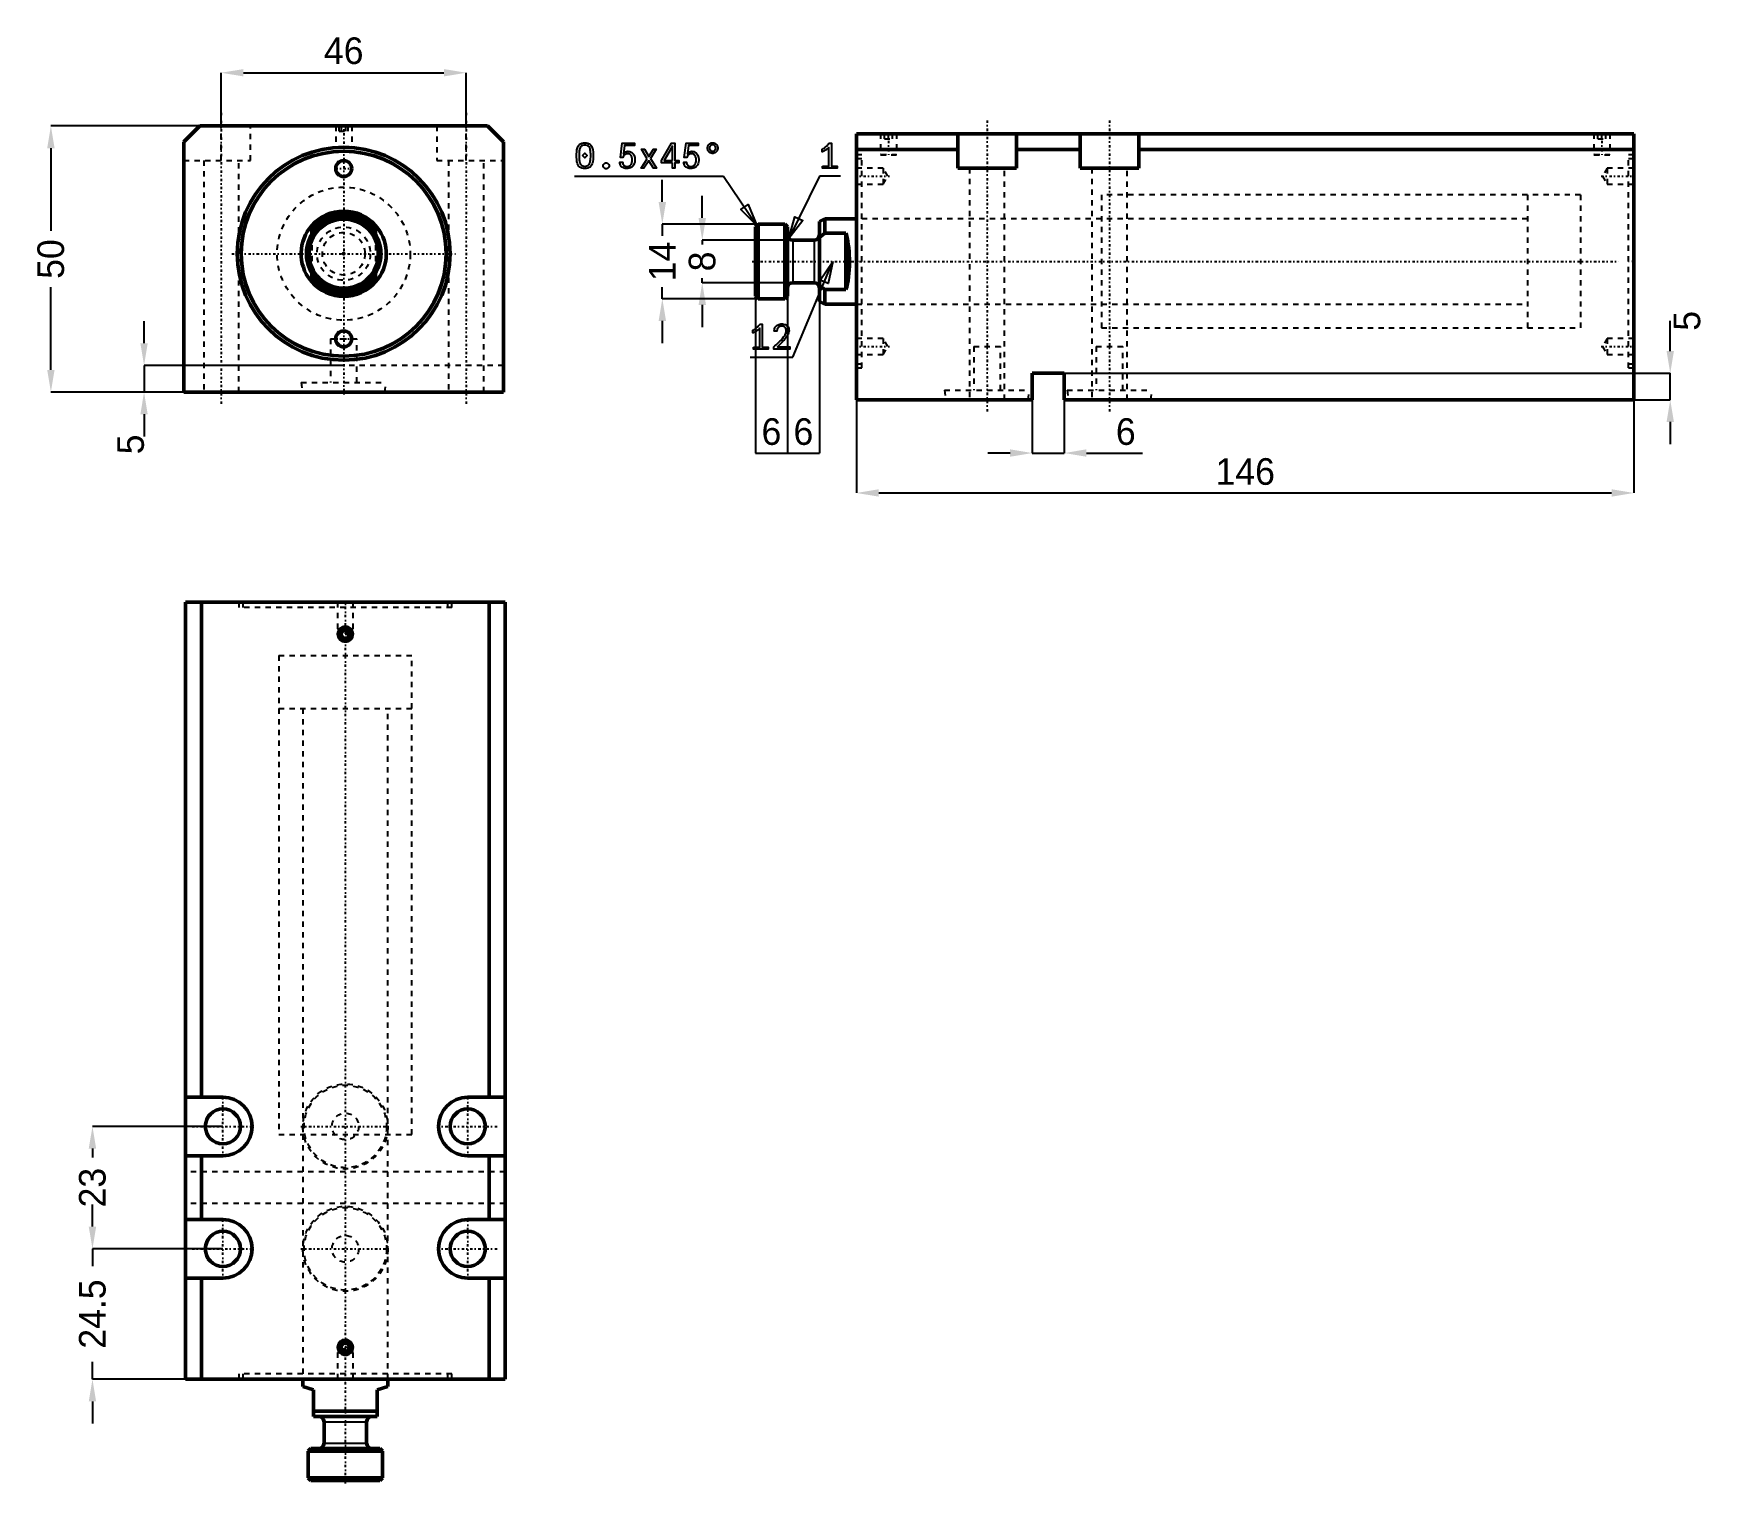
# Model space of a CAD drawing. Header units: millimetres. Extents: x -58 to 256, y -231 to 41.
import ezdxf

# ---------------------------------------------------------------- set-up
doc = ezdxf.new("R2010")
doc.units = ezdxf.units.MM
doc.linetypes.add('Center', pattern=[1.5, 0.45, -0.5, 0.05, -0.5])
doc.linetypes.add('Dashed', pattern=[2, 1, -1])
for name, color, linetype, lineweight in [('2d ConnectionPoints', 7, 'Continuous', 50), ('AM_0', 7, 'Continuous', 50), ('AM_4', 3, 'Continuous', 25), ('AM_5', 3, 'Continuous', 25), ('AM_7', 7, 'Center', 25), ('AM_9', 6, 'Dashed', 25)]:
    doc.layers.add(name, color=color, linetype=linetype, lineweight=lineweight)
doc.dimstyles.new('ISO-25', dxfattribs={"dimtxt": 2.5, "dimasz": 2.5, "dimexe": 1.25, "dimexo": 0.625, "dimtad": 1, "dimtxsty": 'Standard', "dimcen": 2.5, "dimadec": 0, "dimazin": 0, "dimtfac": 1, "dimtmove": 0, "dimatfit": 3, "dimfxl": 0, "dimarcsym": 0})

# ---------------------------------------------------------------- blocks, each defined once
blk = doc.blocks.new('1_JECX_MF_TLA_25_80_0_rod__0_in_JECX_MF_160_TLA_25_80_0__0')
at = {"layer": 'AM_0'}
for p, q in [((-6, 3.61), (-6, 5.29)), ((6, 5.29), (6, 3.61)), ((-6, -5.29), (-6, -3.61)), ((6, -3.61), (6, -5.29))]:
    blk.add_line(p, q, dxfattribs=at)
for points in [[(-6, 5.29), (-6.44, 4.75), (-6.83, 4.17), (-7.17, 3.56), (-7.45, 2.92), (-7.67, 2.26), (-7.84, 1.58), (-7.95, 0.89), (-8, 0.2), (-7.98, -0.5), (-7.91, -1.19), (-7.78, -1.88), (-7.58, -2.55), (-7.33, -3.2), (-7.02, -3.83), (-6.66, -4.43), (-6.25, -4.99), (-6, -5.29)], [(6, -5.29), (6.44, -4.75), (6.83, -4.17), (7.17, -3.56), (7.45, -2.92), (7.67, -2.26), (7.84, -1.58), (7.95, -0.89), (8, -0.2), (7.98, 0.5), (7.91, 1.19), (7.78, 1.88), (7.58, 2.55), (7.33, 3.2), (7.02, 3.83), (6.66, 4.43), (6.25, 4.99), (6, 5.29)]]:
    blk.add_lwpolyline(points, dxfattribs=at)
for radius in [7, 6.5]:
    blk.add_circle((0, 0), radius, dxfattribs=at)
for radius, start, end in [(8, 41.4096, 138.5904), (7.5, 36.8699, 143.1301), (7.5, 216.8699, 323.1301), (8, 221.4096, 318.5904)]:
    blk.add_arc((0, 0), radius, start, end, dxfattribs=at)
at = {"layer": 'AM_9'}
for p, q in [((-6, 3.61), (-6, -3.61)), ((6, 3.61), (6, -3.61))]:
    blk.add_line(p, q, dxfattribs=at)
for radius in [5, 4]:
    blk.add_circle((0, 0), radius, dxfattribs=at)
blk = doc.blocks.new('2_JECX_MF_EXLA_25_80_0_body__0_in_JECX_MF_160_TLA_25_80_0__0')
at = {"layer": 'AM_0'}
for p, q in [((-27, 24), (-30, 21)), ((27, 24), (-27, 24)), ((30, 21), (27, 24)), ((-30, 21), (-30, -26)), ((30, -26), (30, 21)), ((-30, -26), (30, -26))]:
    blk.add_line(p, q, dxfattribs=at)
for centre, radius in [((0, 0), 20), ((0, 0), 19.25), ((0, 16), 1.5), ((0, -16), 1.5)]:
    blk.add_circle(centre, radius, dxfattribs=at)
at = {"layer": 'AM_5', "linetype": 'Dashed'}
for p, q in [((-1.5, 24), (-1.5, 20)), ((1.5, 24), (1.5, 20))]:
    blk.add_line(p, q, dxfattribs=at)
at = {"layer": 'AM_7'}
for p, q in [((-23, 26.5), (-23, -28.5)), ((23, 26.5), (23, -28.5)), ((0, 24.2), (0, -26.5)), ((-1.58, 16), (1.57, 16)), ((-21, 0), (21, 0)), ((-1.58, -16), (1.57, -16))]:
    blk.add_line(p, q, dxfattribs=at)
at = {"layer": 'AM_9'}
for p, q in [((-23, 17.5), (-23, 24)), ((-17.5, 17.5), (-17.5, 24)), ((-1.5, 24), (-1.35, 23.85)), ((-1.2, 24), (-1.35, 23.85)), ((1.35, 23.85), (-1.35, 23.85)), ((-0.87, 23), (-0.87, 24)), ((-0.87, 23), (0.87, 23)), ((-0.43, 23), (-0.43, 24)), ((0.43, 23), (0.43, 24)), ((0.87, 23), (0.87, 24)), ((1.35, 23.85), (1.2, 24)), ((1.35, 23.85), (1.5, 24)), ((17.5, 24), (17.5, 17.5)), ((23, 17.5), (23, 24)), ((-1.4, 20.1), (-1.5, 20)), ((-1.5, 20), (1.5, 20)), ((-1.4, 20.1), (-1.4, 20)), ((-1.4, 20.1), (1.4, 20.1)), ((1.4, 20), (1.4, 20.1)), ((1.5, 20), (1.4, 20.1)), ((-30, 17.5), (-17.5, 17.5)), ((-26.3, 17.5), (-26.3, -26)), ((-19.7, -26), (-19.7, 17.5)), ((17.5, 17.5), (30, 17.5)), ((19.7, 17.5), (19.7, -26)), ((26.3, -26), (26.3, 17.5)), ((-2.5, -16), (2.5, -16)), ((-2.5, -16), (-2.5, -24.2)), ((2.5, -24.2), (2.5, -16)), ((30, -21), (-30, -21)), ((-7.98, -24.2), (7.98, -24.2)), ((-7.98, -24.2), (-7.75, -26)), ((7.75, -26), (7.98, -24.2))]:
    blk.add_line(p, q, dxfattribs=at)
blk.add_circle((0, 0), 12.5, dxfattribs=at)
blk = doc.blocks.new('*D3')
at = {"layer": 'AM_5', "color": 0, "lineweight": -2}
for p, q in [((-23, 24), (-23, 34)), ((-18.83, 34), (18.83, 34)), ((23, 24), (23, 34))]:
    blk.add_line(p, q, dxfattribs=at)
at = {"layer": 'AM_5', "color": 0}
for points in [[(-18.83, 34.69), (-18.83, 33.31), (-23, 34)], [(18.83, 33.31), (18.83, 34.69), (23, 34)]]:
    blk.add_solid(points, dxfattribs=at)
at = {"layer": 'Defpoints', "color": 0}
for p in [(23, 34), (-23, 24), (23, 24)]:
    blk.add_point(p, dxfattribs=at)
at = {"layer": 'AM_5', "color": 0, "insert": (0, 38.11), "char_height": 5, "attachment_point": 5}
blk.add_mtext('46', dxfattribs=at)
blk = doc.blocks.new('*D4')
at = {"layer": 'AM_5', "color": 0, "lineweight": -2}
for p, q in [((-27, 24), (-55, 24)), ((-55, 19.83), (-55, 4.31)), ((-55, -21.83), (-55, -6.31)), ((-30, -26), (-55, -26))]:
    blk.add_line(p, q, dxfattribs=at)
at = {"layer": 'AM_5', "color": 0}
for points in [[(-54.31, 19.83), (-55.69, 19.83), (-55, 24)], [(-55.69, -21.83), (-54.31, -21.83), (-55, -26)]]:
    blk.add_solid(points, dxfattribs=at)
at = {"layer": 'Defpoints', "color": 0}
for p in [(-27, 24), (-55, -26), (-30, -26)]:
    blk.add_point(p, dxfattribs=at)
at = {"layer": 'AM_5', "color": 0, "insert": (-55, -1), "char_height": 5, "attachment_point": 5, "rotation": 90}
blk.add_mtext('50', dxfattribs=at)
blk = doc.blocks.new('*D5')
at = {"layer": 'AM_5', "color": 0, "lineweight": -2}
for p, q in [((-37.5, -16.83), (-37.5, -12.67)), ((0, -21), (-37.5, -21)), ((-37.5, -21), (-37.5, -26)), ((-30, -26), (-37.5, -26)), ((-37.5, -30.17), (-37.5, -34.33))]:
    blk.add_line(p, q, dxfattribs=at)
at = {"layer": 'AM_5', "color": 0}
for points in [[(-38.19, -16.83), (-36.81, -16.83), (-37.5, -21)], [(-36.81, -30.17), (-38.19, -30.17), (-37.5, -26)]]:
    blk.add_solid(points, dxfattribs=at)
at = {"layer": 'Defpoints', "color": 0}
for p in [(0, -21), (-37.5, -26), (-30, -26)]:
    blk.add_point(p, dxfattribs=at)
at = {"layer": 'AM_5', "color": 0, "insert": (-40, -35.83), "char_height": 5, "attachment_point": 5, "rotation": 90}
blk.add_mtext('5', dxfattribs=at)
blk = doc.blocks.new('1_JECX_MF_TLA_25_80_0_rod__0_in_JECX_MF_160_TLA_25_80_0__4')
at = {"layer": 'AM_0'}
for p, q in [((-8, 0), (-8, -1.35)), ((8, -1.35), (8, 0)), ((-6, -2), (-8, -1.35)), ((-6, -7), (-6, -2)), ((8, -1.35), (6, -2)), ((6, -2), (6, -7)), ((-6, -6), (6, -6)), ((-6, -7), (6, -7)), ((-4, -8), (-4, -12)), ((4, -12), (4, -8)), ((-6.5, -13), (-7, -13.5)), ((-7, -13.5), (7, -13.5)), ((-7, -13.5), (-7, -18.5)), ((-6.5, -13), (6.5, -13)), ((7, -13.5), (6.5, -13)), ((7, -18.5), (7, -13.5)), ((-7, -18.5), (7, -18.5)), ((-7, -18.5), (-6.5, -19)), ((6.5, -19), (7, -18.5)), ((-6.5, -19), (6.5, -19))]:
    blk.add_line(p, q, dxfattribs=at)
for centre, start, end in [((-5, -8), 0, 90), ((5, -8), 90, 180), ((-5, -12), 270, 360), ((5, -12), 180, 270)]:
    blk.add_arc(centre, 1, start, end, dxfattribs=at)
at = {"layer": 'AM_4'}
for p, q in [((-4, -8), (4, -8)), ((-4, -12), (4, -12))]:
    blk.add_line(p, q, dxfattribs=at)
at = {"layer": 'AM_7'}
blk.add_line((0, -19.6), (0, 146.29), dxfattribs=at)
at = {"layer": 'AM_9'}
for p, q in [((-12.5, 136), (12.5, 136)), ((-12.5, 136), (-12.5, 126)), ((12.5, 126), (12.5, 136)), ((-12.5, 126), (12.5, 126)), ((-8, 126), (-8, 0)), ((8, 0), (8, 126))]:
    blk.add_line(p, q, dxfattribs=at)
blk = doc.blocks.new('2_JECX_MF_EXLA_25_80_0_body__0_in_JECX_MF_160_TLA_25_80_0__4')
at = {"layer": 'AM_0'}
for p, q in [((30, 146), (-30, 146)), ((-30, 146), (-30, 0)), ((-27, 146), (-27, 53)), ((27, 146), (27, 53)), ((30, 146), (30, 0)), ((-0.43, 140.75), (-0.87, 140)), ((-0.87, 140), (-0.43, 139.25)), ((0.43, 140.75), (-0.43, 140.75)), ((-0.43, 139.25), (0.43, 139.25)), ((0.87, 140), (0.43, 140.75)), ((0.43, 139.25), (0.87, 140)), ((-23, 53), (-30, 53)), ((30, 53), (23, 53)), ((-30, 42), (-23, 42)), ((-27, 42), (-27, 30)), ((23, 42), (30, 42)), ((27, 42), (27, 30)), ((-23, 30), (-30, 30)), ((30, 30), (23, 30)), ((-30, 19), (-23, 19)), ((-27, 19), (-27, 0)), ((23, 19), (30, 19)), ((27, 19), (27, 0)), ((-0.43, 6.75), (-0.87, 6)), ((0.43, 6.75), (-0.43, 6.75)), ((0.87, 6), (0.43, 6.75)), ((-0.87, 6), (-0.43, 5.25)), ((-0.43, 5.25), (0.43, 5.25)), ((0.43, 5.25), (0.87, 6)), ((30, 0), (-30, 0))]:
    blk.add_line(p, q, dxfattribs=at)
for centre, radius in [((0, 140), 1.35), ((0, 140), 1.2), ((-23, 47.5), 3.3), ((23, 47.5), 3.3), ((-23, 24.5), 3.3), ((23, 24.5), 3.3), ((0, 6), 1.35), ((0, 6), 1.2)]:
    blk.add_circle(centre, radius, dxfattribs=at)
for centre, start, end in [((-23, 47.5), 270, 90), ((23, 47.5), 90, 270), ((-23, 24.5), 270, 90), ((23, 24.5), 90, 270)]:
    blk.add_arc(centre, 5.5, start, end, dxfattribs=at)
at = {"layer": 'AM_5'}
for centre in [(0, 140), (0, 6)]:
    blk.add_arc(centre, 1.5, 75, 15, dxfattribs=at)
at = {"layer": 'AM_7'}
for p, q in [((-1.58, 140), (1.57, 140)), ((-23, 41.73), (-23, 53.27)), ((23, 41.73), (23, 53.27)), ((-28.78, 47.5), (-17.23, 47.5)), ((-8.38, 47.5), (8.38, 47.5)), ((17.23, 47.5), (28.77, 47.5)), ((-23, 18.72), (-23, 30.27)), ((23, 18.72), (23, 30.27)), ((-28.78, 24.5), (-17.23, 24.5)), ((-8.38, 24.5), (8.38, 24.5)), ((17.23, 24.5), (28.77, 24.5)), ((-1.58, 6), (1.57, 6))]:
    blk.add_line(p, q, dxfattribs=at)
at = {"layer": 'AM_9'}
for p, q in [((-20, 146), (-20, 145)), ((20, 145), (-20, 145)), ((-19.25, 146), (-19.25, 145)), ((-1.5, 146), (-1.5, 141)), ((1.5, 141), (1.5, 146)), ((19.25, 145), (19.25, 146)), ((20, 145), (20, 146)), ((-1.5, 141), (0, 140.13)), ((-1.5, 141), (1.5, 141)), ((0, 140.13), (1.5, 141)), ((-12.5, 136), (12.5, 136)), ((-12.5, 136), (-12.5, 46)), ((12.5, 46), (12.5, 136)), ((-12.5, 46), (12.5, 46)), ((-8, 46), (-8, 0)), ((8, 0), (8, 46)), ((30, 39), (-30, 39)), ((30, 33), (-30, 33)), ((0, 5.87), (-1.5, 5)), ((-1.5, 5), (-1.5, 0)), ((-1.5, 5), (1.5, 5)), ((1.5, 5), (0, 5.87)), ((1.5, 0), (1.5, 5)), ((20, 1), (-20, 1)), ((-20, 1), (-20, 0)), ((-19.25, 1), (-19.25, 0)), ((19.25, 0), (19.25, 1)), ((20, 0), (20, 1))]:
    blk.add_line(p, q, dxfattribs=at)
for centre, radius in [((0, 140), 1.4), ((0, 47.5), 7.98), ((0, 47.5), 7.75), ((0, 47.5), 2.5), ((0, 24.5), 7.98), ((0, 24.5), 7.75), ((0, 24.5), 2.5), ((0, 6), 1.4)]:
    blk.add_circle(centre, radius, dxfattribs=at)
blk = doc.blocks.new('*D11')
at = {"layer": 'AM_5', "color": 0, "lineweight": -2}
for p, q in [((-22.69, -163.96), (-47.19, -163.96)), ((-47.19, -168.13), (-47.19, -169.79)), ((-47.19, -182.79), (-47.19, -181.13)), ((-22.69, -186.96), (-47.19, -186.96))]:
    blk.add_line(p, q, dxfattribs=at)
at = {"layer": 'AM_5', "color": 0}
for points in [[(-47.89, -168.13), (-46.5, -168.13), (-47.19, -163.96)], [(-47.89, -182.79), (-46.5, -182.79), (-47.19, -186.96)]]:
    blk.add_solid(points, dxfattribs=at)
at = {"layer": 'Defpoints', "color": 0}
for p in [(-47.19, -163.96), (-22.69, -163.96), (-22.69, -186.96)]:
    blk.add_point(p, dxfattribs=at)
at = {"layer": 'AM_5', "color": 0, "insert": (-47.19, -175.46), "char_height": 5, "attachment_point": 5, "rotation": 90}
blk.add_mtext('23', dxfattribs=at)
blk = doc.blocks.new('*D12')
at = {"layer": 'AM_5', "color": 0, "lineweight": -2}
for p, q in [((-47.19, -182.79), (-47.19, -178.63)), ((-22.69, -186.96), (-47.19, -186.96)), ((-47.19, -186.96), (-47.19, -190.21)), ((-47.19, -211.46), (-47.19, -208.21)), ((-29.69, -211.46), (-47.19, -211.46)), ((-47.19, -215.63), (-47.19, -219.79))]:
    blk.add_line(p, q, dxfattribs=at)
at = {"layer": 'AM_5', "color": 0}
for points in [[(-47.89, -182.79), (-46.5, -182.79), (-47.19, -186.96)], [(-47.89, -215.63), (-46.5, -215.63), (-47.19, -211.46)]]:
    blk.add_solid(points, dxfattribs=at)
at = {"layer": 'Defpoints', "color": 0}
for p in [(-22.69, -186.96), (-47.19, -211.46), (-29.69, -211.46)]:
    blk.add_point(p, dxfattribs=at)
at = {"layer": 'AM_5', "color": 0, "insert": (-47.19, -199.21), "char_height": 5, "attachment_point": 5, "rotation": 90}
blk.add_mtext('24.5', dxfattribs=at)
blk = doc.blocks.new('1_JECX_MF_TLA_25_80_0_rod__0_in_JECX_MF_160_TLA_25_80_0__2')
at = {"layer": 'AM_0'}
for p, q in [((-18.5, 7), (-19, 6.5)), ((-19, 6.5), (-19, -6.5)), ((-13.5, 7), (-18.5, 7)), ((-18.5, 7), (-18.5, -7)), ((-13, 6.5), (-13.5, 7)), ((-13.5, 7), (-13.5, -7)), ((-13, 6.5), (-13, -6.5)), ((-6, 8), (-7, 7.5)), ((-7, 7.5), (-7, -7.5)), ((0, 8), (-6, 8)), ((-6, 8), (-6, 5.29)), ((-8, 4), (-12, 4)), ((-6, 5.29), (-7, 4.5)), ((-2, 5.29), (-6, 5.29)), ((-2, 5.29), (-2, -5.29)), ((-12, -4), (-8, -4)), ((-7, -4.5), (-6, -5.29)), ((-6, -5.29), (-2, -5.29)), ((-6, -5.29), (-6, -8)), ((-19, -6.5), (-18.5, -7)), ((-18.5, -7), (-13.5, -7)), ((-13.5, -7), (-13, -6.5)), ((-7, -7.5), (-6, -8)), ((-6, -8), (0, -8))]:
    blk.add_line(p, q, dxfattribs=at)
blk.add_lwpolyline([(-2, -5.29), (-1.86, -4.75), (-1.73, -4.17), (-1.62, -3.56), (-1.53, -2.92), (-1.46, -2.26), (-1.4, -1.58), (-1.37, -0.89), (-1.35, -0.2), (-1.36, 0.5), (-1.38, 1.19), (-1.42, 1.88), (-1.49, 2.55), (-1.57, 3.2), (-1.67, 3.83), (-1.78, 4.43), (-1.92, 4.99), (-2, 5.29)], dxfattribs=at)
for centre, start, end in [((-12, 5), 180, 270), ((-8, 5), 270, 360), ((-12, -5), 90, 180), ((-8, -5), 0, 90)]:
    blk.add_arc(centre, 1, start, end, dxfattribs=at)
at = {"layer": 'AM_4'}
for p, q in [((-12, 4), (-12, -4)), ((-8, 4), (-8, -4))]:
    blk.add_line(p, q, dxfattribs=at)
at = {"layer": 'AM_7'}
blk.add_line((-19.6, 0), (143.15, 0), dxfattribs=at)
at = {"layer": 'AM_9'}
for p, q in [((136, 12.5), (126, 12.5)), ((126, 12.5), (126, -12.5)), ((136, 12.5), (136, -12.5)), ((126, 8), (0, 8)), ((0, -8), (126, -8)), ((126, -12.5), (136, -12.5))]:
    blk.add_line(p, q, dxfattribs=at)
blk = doc.blocks.new('2_JECX_MF_EXLA_25_80_0_body__0_in_JECX_MF_160_TLA_25_80_0__2')
at = {"layer": 'AM_0'}
for p, q in [((0, -26), (0, 24)), ((146, 24), (0, 24)), ((19, 17.5), (19, 24)), ((30, 17.5), (30, 24)), ((42, 24), (42, 17.5)), ((53, 17.5), (53, 24)), ((146, -26), (146, 24)), ((19, 21), (0, 21)), ((42, 21), (30, 21)), ((146, 21), (53, 21)), ((19, 17.5), (30, 17.5)), ((42, 17.5), (53, 17.5)), ((33, -21), (33, -26)), ((39, -21), (33, -21)), ((39, -26), (39, -21)), ((33, -26), (0, -26)), ((146, -26), (39, -26))]:
    blk.add_line(p, q, dxfattribs=at)
at = {"layer": 'AM_5', "linetype": 'Dashed'}
for p, q in [((4.5, 24), (4.5, 20)), ((7.5, 24), (7.5, 20)), ((138.5, 24), (138.5, 20)), ((141.5, 24), (141.5, 20))]:
    blk.add_line(p, q, dxfattribs=at)
at = {"layer": 'AM_7'}
for p, q in [((24.5, 26.5), (24.5, -28.5)), ((47.5, 26.5), (47.5, -28.5)), ((6, 24.2), (6, 19.8)), ((140, 24.2), (140, 19.8)), ((-0.29, 16), (6.16, 16)), ((139.84, 16), (146.29, 16)), ((146.05, 0), (144.95, 0)), ((-0.29, -16), (6.16, -16)), ((139.84, -16), (146.29, -16))]:
    blk.add_line(p, q, dxfattribs=at)
at = {"layer": 'AM_9'}
for p, q in [((4.5, 24), (4.65, 23.85)), ((4.8, 24), (4.65, 23.85)), ((7.35, 23.85), (4.65, 23.85)), ((5.25, 23), (5.25, 24)), ((5.25, 23), (6.75, 23)), ((6, 23), (6, 24)), ((6.75, 23), (6.75, 24)), ((7.35, 23.85), (7.2, 24)), ((7.35, 23.85), (7.5, 24)), ((138.5, 24), (138.65, 23.85)), ((138.8, 24), (138.65, 23.85)), ((141.35, 23.85), (138.65, 23.85)), ((139.25, 23), (139.25, 24)), ((139.25, 23), (140.75, 23)), ((140, 23), (140, 24)), ((140.75, 23), (140.75, 24)), ((141.35, 23.85), (141.2, 24)), ((141.35, 23.85), (141.5, 24)), ((1, 20), (0, 20)), ((1, 19.25), (0, 19.25)), ((1, -20), (1, 20)), ((4.6, 20.1), (4.5, 20)), ((4.5, 20), (7.5, 20)), ((4.6, 20.1), (4.6, 20)), ((4.6, 20.1), (7.4, 20.1)), ((7.4, 20), (7.4, 20.1)), ((7.5, 20), (7.4, 20.1)), ((138.6, 20.1), (138.5, 20)), ((138.5, 20), (141.5, 20)), ((138.6, 20.1), (138.6, 20)), ((138.6, 20.1), (141.4, 20.1)), ((141.4, 20), (141.4, 20.1)), ((141.5, 20), (141.4, 20.1)), ((145, -20), (145, 20)), ((146, 20), (145, 20)), ((146, 19.25), (145, 19.25)), ((5, 17.5), (0, 17.5)), ((5.87, 16), (5, 17.5)), ((5, 17.5), (5, 14.5)), ((5, 14.5), (5.87, 16)), ((21.2, 17.5), (21.2, -26)), ((27.8, -26), (27.8, 17.5)), ((44.2, 17.5), (44.2, -26)), ((50.8, -26), (50.8, 17.5)), ((141, 17.5), (140.13, 16)), ((140.13, 16), (141, 14.5)), ((146, 17.5), (141, 17.5)), ((141, 17.5), (141, 14.5)), ((0, 14.5), (5, 14.5)), ((141, 14.5), (146, 14.5)), ((136, 12.5), (46, 12.5)), ((46, 12.5), (46, -12.5)), ((136, 12.5), (136, -12.5)), ((46, 8), (0, 8)), ((0, -8), (46, -8)), ((46, -12.5), (136, -12.5)), ((5, -14.5), (0, -14.5)), ((5.87, -16), (5, -14.5)), ((5, -14.5), (5, -17.5)), ((141, -14.5), (140.13, -16)), ((146, -14.5), (141, -14.5)), ((141, -14.5), (141, -17.5)), ((0, -17.5), (5, -17.5)), ((5, -17.5), (5.87, -16)), ((22, -16), (27, -16)), ((22, -16), (22, -24.2)), ((27, -24.2), (27, -16)), ((45, -16), (50, -16)), ((45, -16), (45, -24.2)), ((50, -24.2), (50, -16)), ((140.13, -16), (141, -17.5)), ((141, -17.5), (146, -17.5)), ((0, -19.25), (1, -19.25)), ((0, -20), (1, -20)), ((145, -19.25), (146, -19.25)), ((145, -20), (146, -20)), ((16.52, -24.2), (32.48, -24.2)), ((16.52, -24.2), (16.75, -26)), ((32.25, -26), (32.48, -24.2)), ((39.52, -24.2), (55.48, -24.2)), ((39.52, -24.2), (39.75, -26)), ((55.25, -26), (55.48, -24.2))]:
    blk.add_line(p, q, dxfattribs=at)
blk = doc.blocks.new('*D23')
at = {"layer": 'AM_5', "color": 0, "lineweight": -2}
for p, q in [((96.35, -27.45), (96.35, -44.95)), ((242.35, -27.45), (242.35, -44.95)), ((100.52, -44.95), (238.18, -44.95))]:
    blk.add_line(p, q, dxfattribs=at)
at = {"layer": 'AM_5', "color": 0}
for points in [[(100.52, -44.25), (100.52, -45.64), (96.35, -44.95)], [(238.18, -44.25), (238.18, -45.64), (242.35, -44.95)]]:
    blk.add_solid(points, dxfattribs=at)
at = {"layer": 'Defpoints', "color": 0}
for p in [(96.35, -27.45), (242.35, -27.45), (242.35, -44.95)]:
    blk.add_point(p, dxfattribs=at)
at = {"layer": 'AM_5', "color": 0, "insert": (169.35, -40.95), "char_height": 5, "attachment_point": 5}
blk.add_mtext('146', dxfattribs=at)
blk = doc.blocks.new('*D24')
at = {"layer": 'AM_5', "color": 0, "lineweight": -2}
for p, q in [((83.35, -7.95), (83.35, -37.45)), ((89.35, -6.45), (89.35, -37.45)), ((83.35, -37.45), (89.35, -37.45))]:
    blk.add_line(p, q, dxfattribs=at)
at = {"layer": 'Defpoints', "color": 0}
for p in [(83.35, -7.95), (89.35, -6.45), (89.35, -37.45)]:
    blk.add_point(p, dxfattribs=at)
at = {"layer": 'AM_5', "color": 0, "insert": (86.35, -33.45), "char_height": 5, "attachment_point": 5}
blk.add_mtext('6', dxfattribs=at)
blk = doc.blocks.new('*D25')
at = {"layer": 'AM_5', "color": 0, "lineweight": -2}
for p, q in [((77.35, -7.95), (77.35, -37.45)), ((83.35, -7.95), (83.35, -37.45)), ((77.35, -37.45), (83.35, -37.45))]:
    blk.add_line(p, q, dxfattribs=at)
at = {"layer": 'Defpoints', "color": 0}
for p in [(77.35, -7.95), (83.35, -7.95), (83.35, -37.45)]:
    blk.add_point(p, dxfattribs=at)
at = {"layer": 'AM_5', "color": 0, "insert": (80.35, -33.45), "char_height": 5, "attachment_point": 5}
blk.add_mtext('6', dxfattribs=at)
blk = doc.blocks.new('*D26')
at = {"layer": 'AM_5', "color": 0, "lineweight": -2}
for p, q in [((59.85, 9.72), (59.85, 13.89)), ((77.85, 5.55), (59.85, 5.55)), ((59.85, 5.55), (59.85, 3.39)), ((59.85, -8.45), (59.85, -6.28)), ((77.85, -8.45), (59.85, -8.45)), ((59.85, -12.61), (59.85, -16.78))]:
    blk.add_line(p, q, dxfattribs=at)
at = {"layer": 'AM_5', "color": 0}
for points in [[(59.16, 9.72), (60.55, 9.72), (59.85, 5.55)], [(59.16, -12.61), (60.55, -12.61), (59.85, -8.45)]]:
    blk.add_solid(points, dxfattribs=at)
at = {"layer": 'Defpoints', "color": 0}
for p in [(59.85, 5.55), (77.85, 5.55), (77.85, -8.45)]:
    blk.add_point(p, dxfattribs=at)
at = {"layer": 'AM_5', "color": 0, "insert": (59.85, -1.45), "char_height": 5, "attachment_point": 5, "rotation": 90}
blk.add_mtext('14', dxfattribs=at)
blk = doc.blocks.new('*D27')
at = {"layer": 'AM_5', "color": 0, "lineweight": -2}
for p, q in [((67.35, 6.72), (67.35, 10.89)), ((84.35, 2.55), (67.35, 2.55)), ((67.35, 2.55), (67.35, 1.72)), ((67.35, -5.45), (67.35, -4.61)), ((84.35, -5.45), (67.35, -5.45)), ((67.35, -9.61), (67.35, -13.78))]:
    blk.add_line(p, q, dxfattribs=at)
at = {"layer": 'AM_5', "color": 0}
for points in [[(66.66, 6.72), (68.05, 6.72), (67.35, 2.55)], [(66.66, -9.61), (68.05, -9.61), (67.35, -5.45)]]:
    blk.add_solid(points, dxfattribs=at)
at = {"layer": 'Defpoints', "color": 0}
for p in [(67.35, 2.55), (84.35, 2.55), (84.35, -5.45)]:
    blk.add_point(p, dxfattribs=at)
at = {"layer": 'AM_5', "color": 0, "insert": (67.35, -1.45), "char_height": 5, "attachment_point": 5, "rotation": 90}
blk.add_mtext('8', dxfattribs=at)
blk = doc.blocks.new('*D28')
at = {"layer": 'AM_5', "color": 0, "lineweight": -2}
for p, q in [((129.35, -22.45), (129.35, -37.45)), ((135.35, -27.45), (135.35, -37.45)), ((125.18, -37.45), (121.02, -37.45)), ((129.35, -37.45), (135.35, -37.45)), ((139.52, -37.45), (150.07, -37.45))]:
    blk.add_line(p, q, dxfattribs=at)
at = {"layer": 'AM_5', "color": 0}
for points in [[(125.18, -36.75), (125.18, -38.14), (129.35, -37.45)], [(139.52, -36.75), (139.52, -38.14), (135.35, -37.45)]]:
    blk.add_solid(points, dxfattribs=at)
at = {"layer": 'Defpoints', "color": 0}
for p in [(129.35, -22.45), (135.35, -27.45), (135.35, -37.45)]:
    blk.add_point(p, dxfattribs=at)
at = {"layer": 'AM_5', "color": 0, "insert": (146.91, -33.45), "char_height": 5, "attachment_point": 5}
blk.add_mtext('6', dxfattribs=at)
blk = doc.blocks.new('*D29')
at = {"layer": 'AM_5', "color": 0, "lineweight": -2}
for p, q in [((249.18, -18.28), (249.18, -12.61)), ((129.35, -22.45), (249.18, -22.45)), ((249.18, -27.45), (249.18, -22.45)), ((135.35, -27.45), (249.18, -27.45)), ((249.18, -31.61), (249.18, -35.78))]:
    blk.add_line(p, q, dxfattribs=at)
at = {"layer": 'AM_5', "color": 0}
for points in [[(248.49, -18.28), (249.88, -18.28), (249.18, -22.45)], [(248.49, -31.61), (249.88, -31.61), (249.18, -27.45)]]:
    blk.add_solid(points, dxfattribs=at)
at = {"layer": 'Defpoints', "color": 0}
for p in [(129.35, -22.45), (135.35, -27.45), (249.18, -27.45)]:
    blk.add_point(p, dxfattribs=at)
at = {"layer": 'AM_5', "color": 0, "insert": (252.35, -12.61), "char_height": 5, "attachment_point": 5, "rotation": 90}
blk.add_mtext('5', dxfattribs=at)

msp = doc.modelspace()

# ---------------------------------------------------------------- linework, layer by layer
at = {"layer": '2d ConnectionPoints'}
for p in [(0, 0), (96.352, -1.446), (0.309, -211.459)]:
    msp.add_point(p, dxfattribs=at)
at = {"layer": 'AM_5'}
for p, q in [((43.352, 14.554), (71.352, 14.554)), ((71.352, 14.554), (77.602, 5.304)), ((89.352, 14.554), (83.644, 2.847)), ((93.352, 14.554), (89.352, 14.554)), ((84.352, -19.446), (91.852, -1.446)), ((76.352, -19.446), (84.352, -19.446))]:
    msp.add_line(p, q, dxfattribs=at)
for points in [[(45.298, 15.989), (45.298, 15.989), (45.053, 16.001), (44.73, 16.064), (44.73, 16.064), (44.462, 16.181), (44.314, 16.288), (44.314, 16.288), (44.186, 16.417), (44.028, 16.643), (44.028, 16.643), (43.91, 16.909), (43.854, 17.109), (43.854, 17.109), (43.811, 17.329), (43.765, 17.699), (43.765, 17.699), (43.74, 18.119), (43.735, 18.427), (43.735, 18.427), (43.74, 18.727), (43.765, 19.139), (43.765, 19.139), (43.812, 19.503), (43.855, 19.72), (43.855, 19.72), (43.912, 19.918), (44.031, 20.182), (44.031, 20.182), (44.19, 20.407), (44.318, 20.534), (44.318, 20.534), (44.467, 20.641), (44.735, 20.757), (44.735, 20.757), (45.055, 20.82), (45.298, 20.832), (45.298, 20.832), (45.542, 20.82), (45.864, 20.757), (45.864, 20.757), (46.132, 20.641), (46.281, 20.534), (46.281, 20.534), (46.41, 20.407), (46.569, 20.183), (46.569, 20.183), (46.689, 19.919), (46.746, 19.722), (46.746, 19.722), (46.79, 19.505), (46.838, 19.141), (46.838, 19.141), (46.863, 18.728), (46.868, 18.427), (46.868, 18.427), (46.863, 18.124), (46.836, 17.708), (46.836, 17.708), (46.787, 17.338), (46.741, 17.117), (46.741, 17.117), (46.682, 16.915), (46.56, 16.647), (46.56, 16.647), (46.399, 16.419), (46.27, 16.29), (46.27, 16.29), (46.121, 16.182), (45.855, 16.064), (45.855, 16.064), (45.538, 16.001), (45.298, 15.989)], [(45.298, 16.418), (45.298, 16.418), (45.469, 16.429), (45.695, 16.483), (45.695, 16.483), (45.884, 16.585), (45.989, 16.678), (45.989, 16.678), (46.079, 16.789), (46.191, 16.981), (46.191, 16.981), (46.274, 17.205), (46.314, 17.371), (46.314, 17.371), (46.344, 17.551), (46.376, 17.851), (46.376, 17.851), (46.393, 18.185), (46.397, 18.427), (46.397, 18.427), (46.394, 18.683), (46.378, 19.029), (46.378, 19.029), (46.35, 19.33), (46.324, 19.504), (46.324, 19.504), (46.288, 19.662), (46.209, 19.873), (46.209, 19.873), (46.101, 20.053), (46.012, 20.156), (46.012, 20.156), (45.907, 20.242), (45.714, 20.336), (45.714, 20.336), (45.479, 20.387), (45.298, 20.396), (45.298, 20.396), (45.119, 20.387), (44.886, 20.336), (44.886, 20.336), (44.694, 20.242), (44.59, 20.156), (44.59, 20.156), (44.501, 20.053), (44.394, 19.873), (44.394, 19.873), (44.315, 19.662), (44.279, 19.504), (44.279, 19.504), (44.253, 19.33), (44.225, 19.029), (44.225, 19.029), (44.209, 18.683), (44.206, 18.427), (44.206, 18.427), (44.209, 18.183), (44.226, 17.847), (44.226, 17.847), (44.257, 17.547), (44.286, 17.367), (44.286, 17.367), (44.324, 17.202), (44.406, 16.981), (44.406, 16.981), (44.516, 16.789), (44.606, 16.678), (44.606, 16.678), (44.711, 16.585), (44.899, 16.483), (44.899, 16.483), (45.126, 16.429), (45.298, 16.418)], [(44.863, 18.427), (45.298, 18.914), (45.734, 18.427), (45.298, 17.985), (44.863, 18.427)], [(53.233, 15.996), (53.233, 15.996), (53.087, 16.001), (52.877, 16.027), (52.877, 16.027), (52.681, 16.076), (52.557, 16.121), (52.557, 16.121), (52.441, 16.176), (52.285, 16.281), (52.285, 16.281), (52.152, 16.41), (52.075, 16.509), (52.075, 16.509), (52.01, 16.62), (51.939, 16.807), (51.939, 16.807), (51.901, 17.018), (51.894, 17.172), (52.401, 17.172), (52.401, 17.172), (52.411, 17.026), (52.46, 16.836), (52.46, 16.836), (52.552, 16.679), (52.637, 16.594), (52.637, 16.594), (52.737, 16.524), (52.909, 16.448), (52.909, 16.448), (53.106, 16.407), (53.253, 16.399), (53.253, 16.399), (53.378, 16.406), (53.55, 16.442), (53.55, 16.442), (53.702, 16.509), (53.792, 16.571), (53.792, 16.571), (53.874, 16.644), (53.978, 16.77), (53.978, 16.77), (54.063, 16.915), (54.108, 17.023), (54.108, 17.023), (54.144, 17.137), (54.183, 17.315), (54.183, 17.315), (54.204, 17.503), (54.208, 17.634), (54.208, 17.634), (54.204, 17.753), (54.184, 17.927), (54.184, 17.927), (54.146, 18.093), (54.111, 18.201), (54.111, 18.201), (54.068, 18.303), (53.988, 18.44), (53.988, 18.44), (53.89, 18.559), (53.815, 18.628), (53.815, 18.628), (53.732, 18.687), (53.593, 18.75), (53.593, 18.75), (53.437, 18.784), (53.324, 18.791), (53.324, 18.791), (53.204, 18.783), (53.033, 18.741), (53.033, 18.741), (52.876, 18.664), (52.778, 18.593), (52.778, 18.593), (52.69, 18.507), (52.58, 18.358), (52.58, 18.358), (52.499, 18.182), (52.46, 18.05), (51.966, 18.05), (52.304, 20.78), (54.598, 20.78), (54.598, 20.357), (52.765, 20.357), (52.557, 18.794), (52.557, 18.794), (52.626, 18.878), (52.734, 18.988), (52.734, 18.988), (52.846, 19.078), (52.925, 19.127), (52.925, 19.127), (53.007, 19.168), (53.14, 19.211), (53.14, 19.211), (53.285, 19.235), (53.389, 19.239), (53.389, 19.239), (53.549, 19.231), (53.771, 19.186), (53.771, 19.186), (53.974, 19.102), (54.098, 19.025), (54.098, 19.025), (54.212, 18.933), (54.361, 18.772), (54.361, 18.772), (54.485, 18.583), (54.553, 18.441), (54.553, 18.441), (54.609, 18.291), (54.67, 18.052), (54.67, 18.052), (54.703, 17.798), (54.709, 17.621), (54.709, 17.621), (54.701, 17.434), (54.662, 17.17), (54.662, 17.17), (54.59, 16.926), (54.524, 16.774), (54.524, 16.774), (54.443, 16.633), (54.301, 16.446), (54.301, 16.446), (54.131, 16.289), (54.004, 16.201), (54.004, 16.201), (53.866, 16.127), (53.644, 16.047), (53.644, 16.047), (53.403, 16.004), (53.233, 15.996)], [(57.022, 17.839), (55.924, 19.629), (56.492, 19.629), (57.311, 18.274), (58.173, 19.629), (58.689, 19.629), (57.604, 17.881), (58.741, 16.054), (58.166, 16.054), (57.302, 17.458), (56.388, 16.054), (55.862, 16.054), (57.022, 17.839)], [(61.776, 17.094), (59.67, 17.094), (59.67, 17.517), (61.588, 20.767), (62.231, 20.767), (62.231, 17.533), (62.933, 17.533), (62.933, 17.094), (62.231, 17.094), (62.231, 16.054), (61.776, 16.054), (61.776, 17.094)], [(61.783, 17.533), (61.783, 20.221), (60.229, 17.533), (61.783, 17.533)], [(65.233, 15.996), (65.233, 15.996), (65.087, 16.001), (64.877, 16.027), (64.877, 16.027), (64.681, 16.076), (64.557, 16.121), (64.557, 16.121), (64.441, 16.176), (64.285, 16.281), (64.285, 16.281), (64.152, 16.41), (64.075, 16.509), (64.075, 16.509), (64.01, 16.62), (63.939, 16.807), (63.939, 16.807), (63.901, 17.018), (63.894, 17.172), (64.401, 17.172), (64.401, 17.172), (64.411, 17.026), (64.46, 16.836), (64.46, 16.836), (64.552, 16.679), (64.637, 16.594), (64.637, 16.594), (64.737, 16.524), (64.909, 16.448), (64.909, 16.448), (65.106, 16.407), (65.253, 16.399), (65.253, 16.399), (65.378, 16.406), (65.55, 16.442), (65.55, 16.442), (65.702, 16.509), (65.792, 16.571), (65.792, 16.571), (65.874, 16.644), (65.978, 16.77), (65.978, 16.77), (66.063, 16.915), (66.108, 17.023), (66.108, 17.023), (66.144, 17.137), (66.183, 17.315), (66.183, 17.315), (66.204, 17.503), (66.208, 17.634), (66.208, 17.634), (66.204, 17.753), (66.184, 17.927), (66.184, 17.927), (66.146, 18.093), (66.111, 18.201), (66.111, 18.201), (66.068, 18.303), (65.988, 18.44), (65.988, 18.44), (65.89, 18.559), (65.815, 18.628), (65.815, 18.628), (65.732, 18.687), (65.593, 18.75), (65.593, 18.75), (65.437, 18.784), (65.324, 18.791), (65.324, 18.791), (65.204, 18.783), (65.033, 18.741), (65.033, 18.741), (64.876, 18.664), (64.778, 18.593), (64.778, 18.593), (64.69, 18.507), (64.58, 18.358), (64.58, 18.358), (64.499, 18.182), (64.46, 18.05), (63.966, 18.05), (64.304, 20.78), (66.598, 20.78), (66.598, 20.357), (64.765, 20.357), (64.557, 18.794), (64.557, 18.794), (64.626, 18.878), (64.734, 18.988), (64.734, 18.988), (64.846, 19.078), (64.925, 19.127), (64.925, 19.127), (65.007, 19.168), (65.14, 19.211), (65.14, 19.211), (65.285, 19.235), (65.389, 19.239), (65.389, 19.239), (65.549, 19.231), (65.771, 19.186), (65.771, 19.186), (65.974, 19.102), (66.098, 19.025), (66.098, 19.025), (66.212, 18.933), (66.361, 18.772), (66.361, 18.772), (66.485, 18.583), (66.553, 18.441), (66.553, 18.441), (66.609, 18.291), (66.67, 18.052), (66.67, 18.052), (66.703, 17.798), (66.709, 17.621), (66.709, 17.621), (66.701, 17.434), (66.662, 17.17), (66.662, 17.17), (66.59, 16.926), (66.524, 16.774), (66.524, 16.774), (66.443, 16.633), (66.301, 16.446), (66.301, 16.446), (66.131, 16.289), (66.004, 16.201), (66.004, 16.201), (65.866, 16.127), (65.644, 16.047), (65.644, 16.047), (65.403, 16.004), (65.233, 15.996)], [(69.308, 18.849), (69.308, 18.849), (69.206, 18.855), (69.058, 18.883), (69.058, 18.883), (68.917, 18.936), (68.827, 18.984), (68.827, 18.984), (68.742, 19.042), (68.629, 19.143), (68.629, 19.143), (68.532, 19.261), (68.476, 19.35), (68.476, 19.35), (68.429, 19.444), (68.379, 19.59), (68.379, 19.59), (68.351, 19.744), (68.346, 19.85), (68.346, 19.85), (68.351, 19.957), (68.379, 20.11), (68.379, 20.11), (68.429, 20.257), (68.476, 20.351), (68.476, 20.351), (68.532, 20.439), (68.629, 20.558), (68.629, 20.558), (68.742, 20.659), (68.827, 20.716), (68.827, 20.716), (68.917, 20.765), (69.058, 20.818), (69.058, 20.818), (69.206, 20.846), (69.308, 20.851), (69.308, 20.851), (69.41, 20.846), (69.558, 20.818), (69.558, 20.818), (69.698, 20.765), (69.787, 20.716), (69.787, 20.716), (69.872, 20.659), (69.984, 20.558), (69.984, 20.558), (70.08, 20.44), (70.135, 20.352), (70.135, 20.352), (70.181, 20.259), (70.231, 20.112), (70.231, 20.112), (70.258, 19.958), (70.264, 19.85), (70.264, 19.85), (70.258, 19.743), (70.231, 19.588), (70.231, 19.588), (70.181, 19.442), (70.135, 19.348), (70.135, 19.348), (70.08, 19.26), (69.984, 19.143), (69.984, 19.143), (69.872, 19.042), (69.787, 18.984), (69.787, 18.984), (69.698, 18.936), (69.558, 18.883), (69.558, 18.883), (69.41, 18.855), (69.308, 18.849)], [(69.308, 19.246), (69.308, 19.246), (69.37, 19.249), (69.458, 19.266), (69.458, 19.266), (69.543, 19.298), (69.597, 19.327), (69.597, 19.327), (69.648, 19.362), (69.717, 19.423), (69.717, 19.423), (69.775, 19.494), (69.809, 19.548), (69.809, 19.548), (69.837, 19.605), (69.867, 19.693), (69.867, 19.693), (69.883, 19.786), (69.887, 19.85), (69.887, 19.85), (69.883, 19.914), (69.867, 20.007), (69.867, 20.007), (69.837, 20.096), (69.809, 20.153), (69.809, 20.153), (69.775, 20.206), (69.717, 20.278), (69.717, 20.278), (69.648, 20.339), (69.597, 20.374), (69.597, 20.374), (69.543, 20.403), (69.458, 20.434), (69.458, 20.434), (69.37, 20.452), (69.308, 20.455), (69.308, 20.455), (69.246, 20.452), (69.157, 20.434), (69.157, 20.434), (69.072, 20.403), (69.017, 20.374), (69.017, 20.374), (68.965, 20.339), (68.896, 20.278), (68.896, 20.278), (68.837, 20.206), (68.803, 20.153), (68.803, 20.153), (68.774, 20.096), (68.743, 20.007), (68.743, 20.007), (68.726, 19.914), (68.723, 19.85), (68.723, 19.85), (68.726, 19.786), (68.743, 19.693), (68.743, 19.693), (68.774, 19.605), (68.803, 19.548), (68.803, 19.548), (68.837, 19.494), (68.896, 19.423), (68.896, 19.423), (68.965, 19.362), (69.017, 19.327), (69.017, 19.327), (69.072, 19.298), (69.157, 19.266), (69.157, 19.266), (69.246, 19.249), (69.308, 19.246)], [(89.959, 16.47), (91.155, 16.47), (91.155, 19.987), (91.155, 19.987), (91.091, 19.922), (90.982, 19.821), (90.982, 19.821), (90.859, 19.715), (90.769, 19.642), (90.769, 19.642), (90.675, 19.57), (90.533, 19.467), (90.533, 19.467), (90.39, 19.371), (90.294, 19.311), (90.294, 19.311), (90.201, 19.256), (90.071, 19.191), (90.071, 19.191), (89.953, 19.143), (89.881, 19.122), (89.881, 19.616), (89.881, 19.616), (89.97, 19.658), (90.11, 19.739), (90.11, 19.739), (90.258, 19.839), (90.361, 19.917), (90.361, 19.917), (90.464, 20.001), (90.615, 20.13), (90.615, 20.13), (90.759, 20.265), (90.853, 20.357), (90.853, 20.357), (90.942, 20.449), (91.06, 20.577), (91.06, 20.577), (91.162, 20.694), (91.22, 20.767), (91.636, 20.767), (91.636, 16.47), (92.722, 16.47), (92.722, 16.054), (89.959, 16.054), (89.959, 16.47)], [(49.298, 15.963), (49.298, 15.963), (49.203, 15.969), (49.076, 16.001), (49.076, 16.001), (48.965, 16.06), (48.902, 16.114), (48.902, 16.114), (48.848, 16.179), (48.79, 16.29), (48.79, 16.29), (48.758, 16.42), (48.752, 16.516), (48.752, 16.516), (48.758, 16.612), (48.79, 16.741), (48.79, 16.741), (48.848, 16.853), (48.902, 16.917), (48.902, 16.917), (48.965, 16.972), (49.076, 17.031), (49.076, 17.031), (49.203, 17.062), (49.298, 17.068), (49.298, 17.068), (49.394, 17.062), (49.524, 17.031), (49.524, 17.031), (49.635, 16.972), (49.7, 16.917), (49.7, 16.917), (49.754, 16.853), (49.813, 16.741), (49.813, 16.741), (49.845, 16.612), (49.851, 16.516), (49.851, 16.516), (49.845, 16.421), (49.813, 16.292), (49.813, 16.292), (49.754, 16.181), (49.7, 16.116), (49.7, 16.116), (49.635, 16.061), (49.524, 16.001), (49.524, 16.001), (49.394, 15.969), (49.298, 15.963)], [(77.602, 5.304), (74.578, 8.29), (75.959, 9.223), (77.602, 5.304)], [(83.644, 2.847), (84.721, 6.958), (86.219, 6.227), (83.644, 2.847)], [(91.852, -1.446), (91.018, -5.612), (89.48, -4.971), (91.852, -1.446)], [(76.959, -17.53), (78.155, -17.53), (78.155, -14.013), (78.155, -14.013), (78.091, -14.078), (77.982, -14.179), (77.982, -14.179), (77.859, -14.285), (77.769, -14.358), (77.769, -14.358), (77.675, -14.43), (77.533, -14.533), (77.533, -14.533), (77.39, -14.629), (77.294, -14.689), (77.294, -14.689), (77.201, -14.744), (77.071, -14.809), (77.071, -14.809), (76.953, -14.857), (76.881, -14.878), (76.881, -14.384), (76.881, -14.384), (76.97, -14.342), (77.11, -14.261), (77.11, -14.261), (77.258, -14.161), (77.361, -14.083), (77.361, -14.083), (77.464, -13.999), (77.615, -13.87), (77.615, -13.87), (77.759, -13.735), (77.853, -13.643), (77.853, -13.643), (77.942, -13.551), (78.06, -13.423), (78.06, -13.423), (78.162, -13.306), (78.22, -13.233), (78.636, -13.233), (78.636, -17.53), (79.722, -17.53), (79.722, -17.946), (76.959, -17.946), (76.959, -17.53)], [(80.998, -17.335), (80.998, -17.335), (81.212, -17.139), (81.517, -16.853), (81.517, -16.853), (81.803, -16.577), (81.983, -16.397), (81.983, -16.397), (82.155, -16.216), (82.402, -15.932), (82.402, -15.932), (82.635, -15.632), (82.783, -15.424), (82.783, -15.424), (82.912, -15.216), (83.053, -14.92), (83.053, -14.92), (83.129, -14.643), (83.143, -14.468), (83.143, -14.468), (83.139, -14.37), (83.116, -14.232), (83.116, -14.232), (83.073, -14.103), (83.033, -14.023), (83.033, -14.023), (82.985, -13.948), (82.902, -13.85), (82.902, -13.85), (82.803, -13.767), (82.729, -13.721), (82.729, -13.721), (82.65, -13.682), (82.524, -13.64), (82.524, -13.64), (82.389, -13.618), (82.295, -13.613), (82.295, -13.613), (82.191, -13.618), (82.043, -13.641), (82.043, -13.641), (81.906, -13.684), (81.821, -13.724), (81.821, -13.724), (81.741, -13.772), (81.635, -13.859), (81.635, -13.859), (81.546, -13.964), (81.496, -14.044), (81.496, -14.044), (81.453, -14.131), (81.408, -14.273), (81.408, -14.273), (81.383, -14.428), (81.379, -14.54), (80.891, -14.54), (80.891, -14.54), (80.899, -14.373), (80.938, -14.141), (80.938, -14.141), (81.012, -13.93), (81.08, -13.802), (81.08, -13.802), (81.16, -13.684), (81.301, -13.531), (81.301, -13.531), (81.465, -13.404), (81.588, -13.334), (81.588, -13.334), (81.719, -13.277), (81.925, -13.215), (81.925, -13.215), (82.143, -13.181), (82.295, -13.175), (82.295, -13.175), (82.437, -13.181), (82.644, -13.212), (82.644, -13.212), (82.841, -13.27), (82.968, -13.324), (82.968, -13.324), (83.088, -13.39), (83.248, -13.509), (83.248, -13.509), (83.387, -13.653), (83.467, -13.763), (83.467, -13.763), (83.534, -13.883), (83.607, -14.078), (83.607, -14.078), (83.646, -14.292), (83.654, -14.445), (83.654, -14.445), (83.642, -14.619), (83.584, -14.885), (83.584, -14.885), (83.477, -15.159), (83.377, -15.346), (83.377, -15.346), (83.263, -15.532), (83.078, -15.8), (83.078, -15.8), (82.876, -16.057), (82.732, -16.222), (82.732, -16.222), (82.577, -16.389), (82.317, -16.66), (82.317, -16.66), (82.024, -16.955), (81.811, -17.166), (81.466, -17.504), (83.793, -17.507), (83.793, -17.946), (80.826, -17.946), (80.826, -17.491), (80.998, -17.335)]]:
    msp.add_lwpolyline(points, dxfattribs=at)

# ---------------------------------------------------------------- block references
for name, p in [('2_JECX_MF_EXLA_25_80_0_body__0_in_JECX_MF_160_TLA_25_80_0__0', (0, 0)), ('2_JECX_MF_EXLA_25_80_0_body__0_in_JECX_MF_160_TLA_25_80_0__2', (96.352, -1.446)), ('1_JECX_MF_TLA_25_80_0_rod__0_in_JECX_MF_160_TLA_25_80_0__2', (96.352, -1.446)), ('1_JECX_MF_TLA_25_80_0_rod__0_in_JECX_MF_160_TLA_25_80_0__0', (0, 0)), ('2_JECX_MF_EXLA_25_80_0_body__0_in_JECX_MF_160_TLA_25_80_0__4', (0.309, -211.459)), ('1_JECX_MF_TLA_25_80_0_rod__0_in_JECX_MF_160_TLA_25_80_0__4', (0.309, -211.459))]:
    msp.add_blockref(name, p)

# ---------------------------------------------------------------- dimensions: what is measured, and where the dimension line sits
for base, p1, p2, text, override, picture, middle in [((23, 34), (-23, 24), (23, 24), '46', {"dimtxt": 5, "dimasz": 4.166667, "dimexe": 0, "dimexo": 0, "dimgap": 1.5}, '*D3', (0, 34)), ((83.352, -37.446), (77.352, -7.946), (83.352, -7.946), '6', {"dimtxt": 5, "dimasz": 0, "dimexe": 0, "dimexo": 0, "dimgap": 1.5}, '*D25', (80.352, -37.446)), ((89.352, -37.446), (83.352, -7.946), (89.352, -6.446), '6', {"dimtxt": 5, "dimasz": 0, "dimexe": 0, "dimexo": 0, "dimgap": 1.5}, '*D24', (86.352, -37.446)), ((135.352, -37.446), (129.352, -22.446), (135.352, -27.446), '6', {"dimtxt": 5, "dimasz": 4.166667, "dimexe": 0, "dimexo": 0, "dimgap": 1.5}, '*D28', (146.907, -37.446)), ((242.352, -44.946), (96.352, -27.446), (242.352, -27.446), '146', {"dimtxt": 5, "dimasz": 4.166667, "dimexe": 0, "dimexo": 0, "dimgap": 1.5}, '*D23', (169.352, -44.946))]:
    dim = msp.add_linear_dim(base=base, p1=p1, p2=p2, text=text, dimstyle='ISO-25', override=override, dxfattribs=at)
    dim.commit()
    dim.dimension.update_dxf_attribs({"geometry": picture, "text_midpoint": middle, "dimtype": 160})
for base, p1, p2, text, picture, middle in [((-55, -26), (-27, 24), (-30, -26), '50', '*D4', (-55, -1)), ((59.852, 5.554), (77.852, -8.446), (77.852, 5.554), '14', '*D26', (59.852, -1.446)), ((67.352, 2.554), (84.352, -5.446), (84.352, 2.554), '8', '*D27', (67.352, -1.446)), ((249.185, -27.446), (129.352, -22.446), (135.352, -27.446), '5', '*D29', (252.352, -12.612)), ((-37.5, -26), (0, -21), (-30, -26), '5', '*D5', (-40, -35.833)), ((-47.191, -163.959), (-22.691, -186.959), (-22.691, -163.959), '23', '*D11', (-47.191, -175.459)), ((-47.191, -211.459), (-22.691, -186.959), (-29.691, -211.459), '24.5', '*D12', (-47.191, -199.209))]:
    dim = msp.add_linear_dim(base=base, p1=p1, p2=p2, angle=90, text=text, dimstyle='ISO-25', override={"dimtxt": 5, "dimasz": 4.166667, "dimexe": 0, "dimexo": 0, "dimgap": 1.5}, dxfattribs=at)
    dim.commit()
    dim.dimension.update_dxf_attribs({"geometry": picture, "text_midpoint": middle, "dimtype": 160, "text_rotation": 90})

doc.saveas('drawing.dxf')
